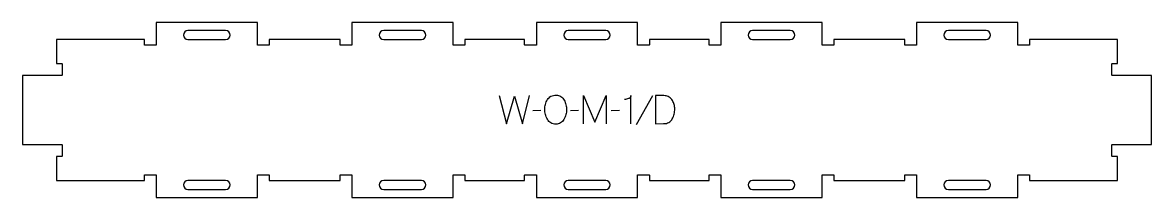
# Model space of a CAD drawing. Extents: x 0 to 1200, y 0 to 186.
import ezdxf

# ---------------------------------------------------------------- set-up
doc = ezdxf.new("R2010")
doc.units = 0
for name, color, linetype in [('1_ANYTOOL_1MMDEEP_LABELS_S', 2, 'CONTINUOUS'), ('3_ANYTOOL_CUTTHROUGH_INSID', 4, 'CONTINUOUS'), ('4_ANYTOOL_CUTTHROUGH_OUTSI', 5, 'CONTINUOUS')]:
    doc.layers.add(name, color=color, linetype=linetype)

msp = doc.modelspace()

# ---------------------------------------------------------------- linework, layer by layer
at = {"layer": '1_ANYTOOL_1MMDEEP_LABELS_S'}
for p, q in [((669.2, 107.772824), (652.014286, 77.001396)), ((550.828571, 92.129967), (542.042857, 92.044253)), ((590.857143, 92.129967), (582.071429, 92.044253)), ((634.357143, 92.129967), (625.571429, 92.044253))]:
    msp.add_line(p, q, dxfattribs=at)
for points in [[(506.471429, 108.244253), (514.185714, 78.244253), (522.628571, 107.344253), (531.114286, 78.244253), (538.614286, 108.244253)], [(596, 78.244253), (596, 108.244253), (608, 79.872824), (620, 108.115681), (620, 78.244253)]]:
    msp.add_lwpolyline(points, dxfattribs=at)
for points in [[(566.9, 108.58711, -0.064784), (569.573955, 108.239189, -0.088904), (572, 107.108539, -0.05419), (573.922565, 105.416409, -0.051179), (575.45, 103.358539, -0.041653), (576.6322, 100.929766, -0.036749), (577.421429, 98.344253, -0.024892), (577.879208, 95.72499, -0.030823), (578.042857, 93.072824, -0.034269), (577.866337, 90.500328, -0.031918), (577.351786, 87.972824, -0.031725), (576.463599, 85.363428, -0.026303), (575.278571, 82.872824, -0.058719), (573.754791, 80.711077, -0.077745), (571.716071, 79.047824, -0.077243), (569.229083, 78.068987, -0.055252), (566.557143, 77.772824, -0.054051), (563.803218, 78.071403, -0.077615), (561.2375, 79.069253, -0.078558), (559.162427, 80.756326, -0.060481), (557.621429, 82.958539, -0.02629), (556.434768, 85.497758, -0.031299), (555.548214, 88.154967, -0.031469), (555.033176, 90.741783, -0.033416), (554.857143, 93.372824, -0.032847), (555.035821, 96.089773, -0.035049), (555.580357, 98.756753, -0.03503), (556.496331, 101.333792, -0.032231), (557.75, 103.765681, -0.062518), (559.371889, 105.832776, -0.074052), (561.483929, 107.381753, -0.072322), (564.110782, 108.312644, -0.049083)], [(672.628571, 108.244253), (672.628571, 78.244253), (681.157143, 78.329967, 0.046402), (684.063517, 78.638143, 0.07465), (686.792857, 79.626396, 0.077785), (688.875843, 81.215418, 0.06915), (690.414286, 83.344253, 0.029998), (691.551812, 85.839569, 0.031416), (692.375, 88.454967, 0.031395), (692.867644, 91.17229, 0.029153), (693.028571, 93.929967, 0.03275), (692.876091, 96.255389, 0.035889), (692.407143, 98.53711, 0.03592), (691.622284, 100.712478, 0.033706), (690.542857, 102.758539, 0.042675), (688.984374, 104.84829, 0.065683), (687.023214, 106.546039, 0.068103), (684.925488, 107.549946, 0.065471), (682.635714, 107.965681, 0.005437), (677.633593, 108.155736, 0.00471)]]:
    msp.add_lwpolyline(points, format="xyb", close=True, dxfattribs=at)
msp.add_lwpolyline([(646.485714, 78.244253), (646.485714, 108.28711, -0.057478), (646.221691, 107.194143, -0.075801), (645.682143, 106.213896, -0.075474), (644.86669, 105.430021, -0.055107), (643.871429, 104.879967, -0.039607), (641.729188, 104.180455, -0.05918), (639.5, 103.915681)], format="xyb", dxfattribs=at)
at = {"layer": '3_ANYTOOL_CUTTHROUGH_INSID'}
for points in [[(215.75, 167.544253, 1), (215.75, 177.044253), (175.75, 177.044253, 1), (175.75, 167.544253)], [(423.75, 167.544253, 1), (423.75, 177.044253), (383.75, 177.044253, 1), (383.75, 167.544253)], [(619.75, 167.588506, 1), (619.75, 177.088506), (579.75, 177.088506, 1), (579.75, 167.588506)], [(815.75, 167.544253, 1), (815.75, 177.044253), (775.75, 177.044253, 1), (775.75, 167.544253)], [(1023.75, 167.544253, 1), (1023.75, 177.044253), (983.75, 177.044253, 1), (983.75, 167.544253)], [(215.75, 18.044253), (175.75, 18.044253, 1), (175.75, 8.544253), (215.75, 8.544253, 1)], [(423.75, 18.044253), (383.75, 18.044253, 1), (383.75, 8.544253), (423.75, 8.544253, 1)], [(619.75, 18), (579.75, 18, 1), (579.75, 8.5), (619.75, 8.5, 1)], [(815.75, 18.044253), (775.75, 18.044253, 1), (775.75, 8.544253), (815.75, 8.544253, 1)], [(1023.75, 18.044253), (983.75, 18.044253, 1), (983.75, 8.544253), (1023.75, 8.544253, 1)]]:
    msp.add_lwpolyline(points, format="xyb", close=True, dxfattribs=at)
at = {"layer": '4_ANYTOOL_CUTTHROUGH_OUTSI'}
msp.add_lwpolyline([(129.5, 167.544253), (36, 167.544253), (36, 142.044253), (41.75, 142.044253, -0.414214), (42, 141.794253), (42, 129.794253, -0.414214), (41.75, 129.544253), (0, 129.544253), (0, 56.044253), (41.75, 56.044253, -0.414214), (42, 55.794253), (42, 43.794253, -0.414214), (41.75, 43.544253), (36, 43.544253), (36, 18.044253), (129.5, 18.044253), (129.5, 23.794253, -0.414214), (129.75, 24.044253), (141.75, 24.044253, -0.414214), (142, 23.794253), (142, 0.044253), (249.5, 0.044253), (249.5, 23.794253, -0.414214), (249.75, 24.044253), (261.75, 24.044253, -0.414214), (262, 23.794253), (262, 18.044253), (337.5, 18.044253), (337.5, 23.794253, -0.414214), (337.75, 24.044253), (349.75, 24.044253, -0.414214), (350, 23.794253), (350, 0.044253), (457.5, 0.044253), (457.5, 23.794253, -0.414214), (457.75, 24.044253), (469.75, 24.044253, -0.414214), (470, 23.794253), (470, 18.04408), (533.5, 18.000173), (533.5, 23.75, -0.414214), (533.75, 24), (545.75, 24, -0.414214), (546, 23.75), (546, 0), (653.5, 0), (653.5, 23.75, -0.414214), (653.75, 24), (665.75, 24, -0.414214), (666, 23.75), (666, 18.000173), (729.5, 18.04408), (729.5, 23.794253, -0.414214), (729.75, 24.044253), (741.75, 24.044253, -0.414214), (742, 23.794253), (742, 0.044253), (849.5, 0.044253), (849.5, 23.794253, -0.414214), (849.75, 24.044253), (861.75, 24.044253, -0.414214), (862, 23.794253), (862, 18.044253), (937.5, 18.044253), (937.5, 23.794253, -0.414214), (937.75, 24.044253), (949.75, 24.044253, -0.414214), (950, 23.794253), (950, 0.044253), (1057.5, 0.044253), (1057.5, 23.794253, -0.414214), (1057.75, 24.044253), (1069.75, 24.044253, -0.414214), (1070, 23.794253), (1070, 18.044253), (1163.5, 18.044253), (1163.5, 43.544253), (1157.75, 43.544253, -0.414214), (1157.5, 43.794253), (1157.5, 55.794253, -0.414214), (1157.75, 56.044253), (1199.5, 56.044253), (1199.5, 129.544253), (1157.75, 129.544253, -0.414214), (1157.5, 129.794253), (1157.5, 141.794253, -0.414214), (1157.75, 142.044253), (1163.5, 142.044253), (1163.5, 167.544253), (1070, 167.544253), (1070, 161.794253, -0.414214), (1069.75, 161.544253), (1057.75, 161.544253, -0.414214), (1057.5, 161.794253), (1057.5, 185.544253), (950, 185.544253), (950, 161.794253, -0.414214), (949.75, 161.544253), (937.75, 161.544253, -0.414214), (937.5, 161.794253), (937.5, 167.544253), (862, 167.544253), (862, 161.794253, -0.414214), (861.75, 161.544253), (849.75, 161.544253, -0.414214), (849.5, 161.794253), (849.5, 185.544253), (742, 185.544253), (742, 161.794253, -0.414214), (741.75, 161.544253), (729.75, 161.544253, -0.414214), (729.5, 161.794253), (729.5, 167.544426), (666, 167.588333), (666, 161.838506, -0.414214), (665.75, 161.588506), (653.75, 161.588506, -0.414214), (653.5, 161.838506), (653.5, 185.588506), (546, 185.588506), (546, 161.838506, -0.414214), (545.75, 161.588506), (533.75, 161.588506, -0.414214), (533.5, 161.838506), (533.5, 167.588333), (470, 167.544426), (470, 161.794253, -0.414214), (469.75, 161.544253), (457.75, 161.544253, -0.414214), (457.5, 161.794253), (457.5, 185.544253), (350, 185.544253), (350, 161.794253, -0.414214), (349.75, 161.544253), (337.75, 161.544253, -0.414214), (337.5, 161.794253), (337.5, 167.544253), (262, 167.544253), (262, 161.794253, -0.414214), (261.75, 161.544253), (249.75, 161.544253, -0.414214), (249.5, 161.794253), (249.5, 185.544253), (142, 185.544253), (142, 161.794253, -0.414214), (141.75, 161.544253), (129.75, 161.544253, -0.414214), (129.5, 161.794253)], format="xyb", close=True, dxfattribs=at)

doc.saveas('drawing.dxf')
